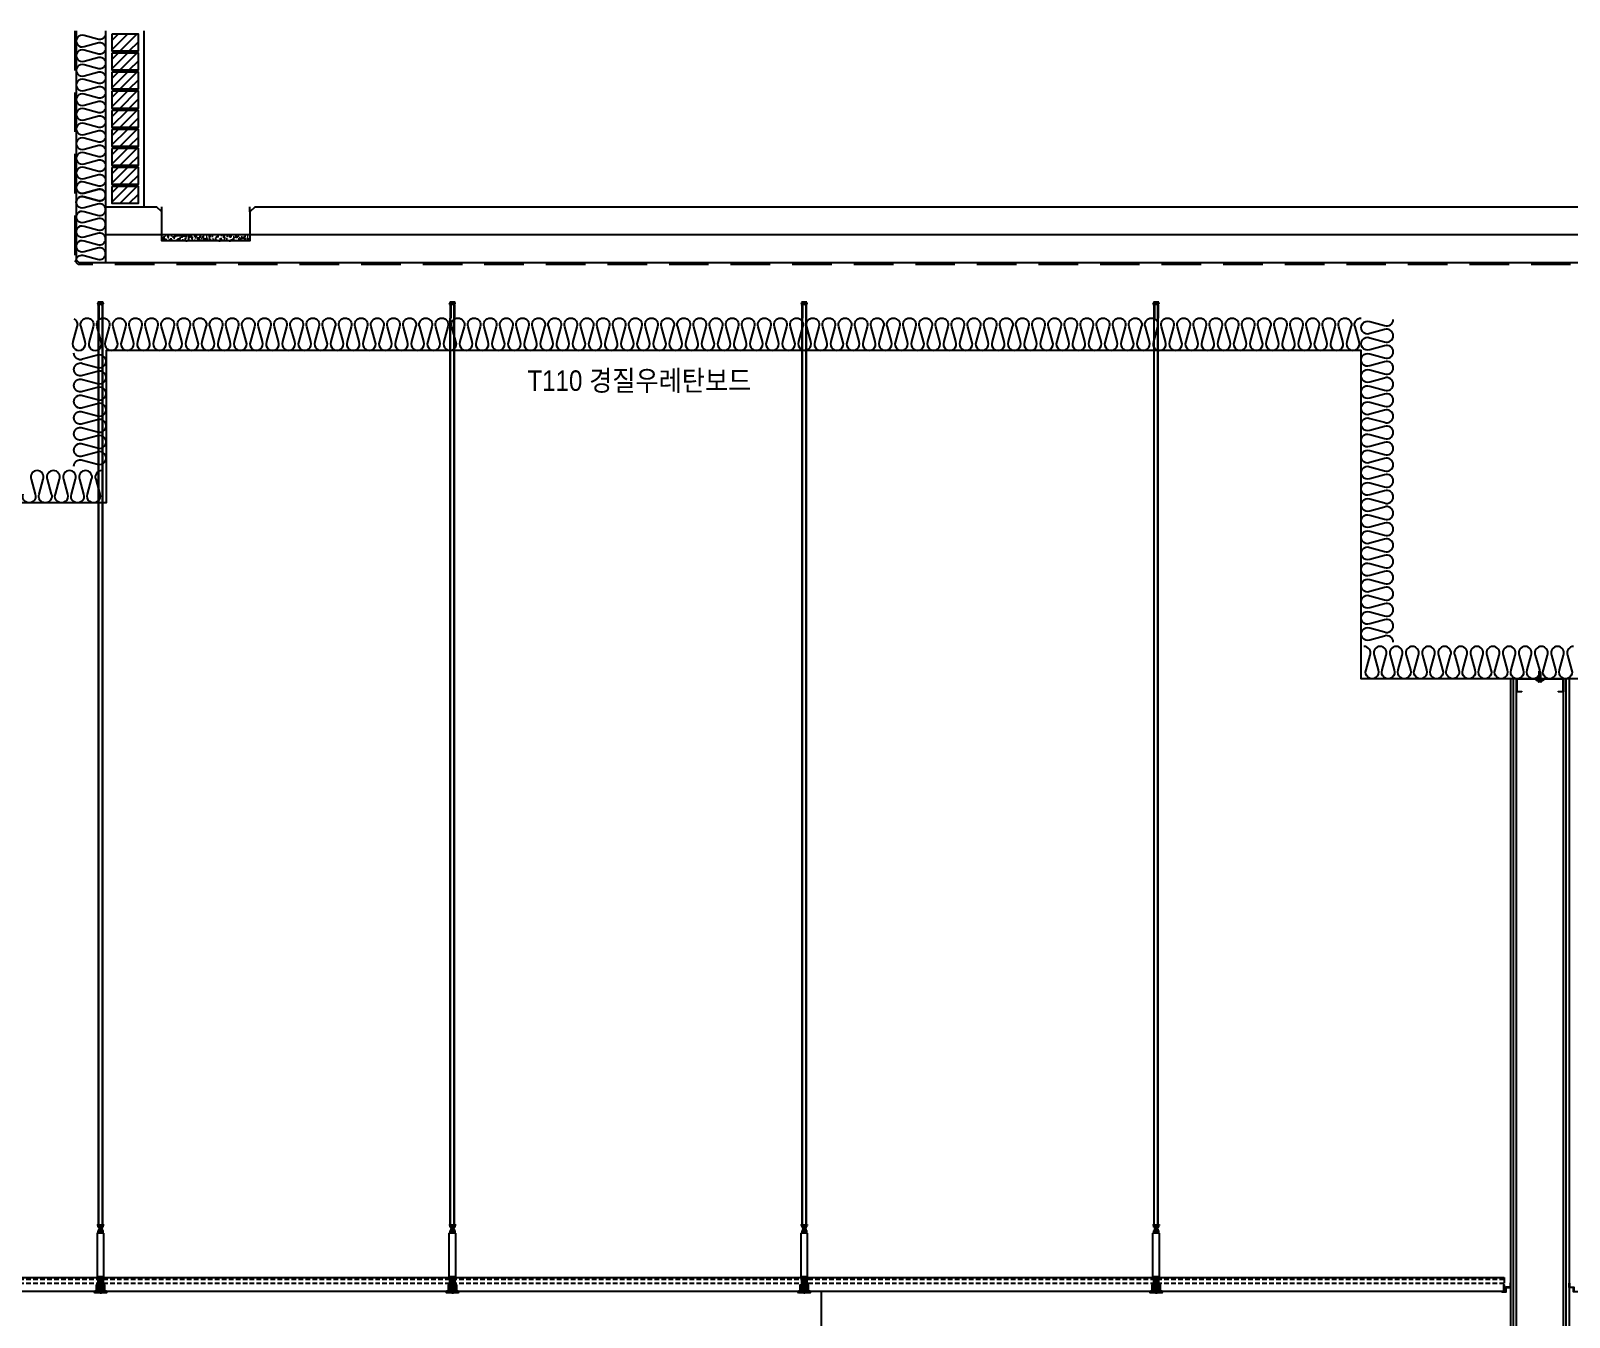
# Model space of a CAD drawing. Header units: millimetres. Extents: x 19868 to 801382, y -4805 to 85279.
# Drawn here: x 343741 to 348988, y 71291 to 75679 of the extents above; entities that cross this region are included whole.
import ezdxf
from ezdxf.enums import TextEntityAlignment as Align

# ---------------------------------------------------------------- set-up
doc = ezdxf.new("R2010")
doc.units = ezdxf.units.MM
doc.header["$LTSCALE"] = 250
for name, pattern in [('A2', [8, 2, -2, 2, -2]), ('CENTER', [50.8, 31.75, -6.35, 6.35, -6.35]), ('CENTER2', [28.575, 19.05, -3.175, 3.175, -3.175]), ('H1', [1.5, 1, -0.5]), ('HID', [2.8, 1.8, -1]), ('HIDDEN', [9.525, 6.35, -3.175])]:
    doc.linetypes.add(name, pattern=pattern)
for name, color, linetype in [('8입면선', 8, 'Continuous'), ('A-ETC-SERVER', 5, 'H1'), ('A-FIN', 6, 'Continuous'), ('A-FIN-8', 8, 'Continuous'), ('A-HAT', 252, 'Continuous'), ('A-HAT-9', 9, 'Continuous'), ('A-HAT-WIREMESH', 9, 'g_mesh'), ('A-WALL', 3, 'Continuous'), ('A-WALL-D', 7, 'Continuous'), ('A-WP', 1, 'HID'), ('C-1', 252, 'Continuous'), ('C-HANGER', 8, 'Continuous'), ('C-HANGER-C', 8, 'Continuous'), ('C-sec', 252, 'Continuous'), ('C-STL4', 252, 'Continuous'), ('C-STL6', 8, 'Continuous'), ('C-T-BAR MAIN-', 252, 'Continuous'), ('C-삼성엔지니어링_CEILING', 252, 'Continuous'), ('C-압출', 252, 'Continuous'), ('GAGAM-DT', 7, 'Continuous'), ('ISL', 251, 'Continuous'), ('MO-S', 3, 'Continuous'), ('입면', 7, 'Continuous')]:
    doc.layers.add(name, color=color, linetype=linetype)
doc.layers.add('C-중심선', color=252, linetype='CENTER2', lineweight=20)
doc.layers.add('NOPLOT', color=191, linetype='Continuous', plot=False)
doc.layers.add('NOPLOT-단열', color=225, linetype='Continuous', plot=False)
doc.styles.add('Gdim', font='')
doc.styles.get('Gdim').set_extended_font_data('Dotum')
doc.linetypes.add('g_mesh', pattern='A,10,-0.8,["X",Gdim,S=0.6,R=0,X=-0.15,Y=-0.3],-0.8', length=11.6)

# ---------------------------------------------------------------- blocks, each defined once
blk = doc.blocks.new('usgh')
at = {"layer": 'C-STL4'}
blk.add_lwpolyline([(1763311, 329517), (1763311, 329599), (1763381, 329599), (1763381, 329517)], close=True, dxfattribs=at)
at = {"layer": 'C-압출', "color": 252, "linetype": 'Continuous', "lineweight": 40, "extrusion": (0, 0, -1)}
for p, q in [((1763325, 329522), (1763320, 329517)), ((1763325, 329599), (1763322, 329596)), ((1763322, 329596), (1763325, 329592)), ((1763325, 329592), (1763322, 329588)), ((1763322, 329588), (1763325, 329584)), ((1763325, 329584), (1763322, 329580)), ((1763322, 329580), (1763325, 329576)), ((1763325, 329576), (1763322, 329572)), ((1763322, 329572), (1763325, 329568)), ((1763325, 329568), (1763322, 329565)), ((1763322, 329565), (1763325, 329561)), ((1763325, 329561), (1763322, 329557)), ((1763322, 329557), (1763325, 329553)), ((1763325, 329553), (1763322, 329549)), ((1763322, 329549), (1763325, 329545)), ((1763325, 329545), (1763322, 329541)), ((1763322, 329541), (1763325, 329538)), ((1763325, 329538), (1763322, 329534)), ((1763322, 329534), (1763325, 329530)), ((1763325, 329530), (1763322, 329526)), ((1763322, 329526), (1763325, 329522)), ((1763363, 329517), (1763368, 329522)), ((1763364, 329596), (1763368, 329599)), ((1763368, 329592), (1763364, 329596)), ((1763364, 329588), (1763368, 329592)), ((1763368, 329584), (1763364, 329588)), ((1763364, 329580), (1763368, 329584)), ((1763368, 329576), (1763364, 329580)), ((1763364, 329572), (1763368, 329576)), ((1763368, 329568), (1763364, 329572)), ((1763364, 329565), (1763368, 329568)), ((1763368, 329561), (1763364, 329565)), ((1763364, 329557), (1763368, 329561)), ((1763368, 329553), (1763364, 329557)), ((1763364, 329549), (1763368, 329553)), ((1763368, 329545), (1763364, 329549)), ((1763364, 329541), (1763368, 329545)), ((1763368, 329538), (1763364, 329541)), ((1763364, 329534), (1763368, 329538)), ((1763368, 329530), (1763364, 329534)), ((1763364, 329526), (1763368, 329530)), ((1763368, 329522), (1763364, 329526))]:
    blk.add_line(p, q, dxfattribs=at)
at = {"layer": 'C-중심선'}
blk.add_line((1763346, 329623), (1763346, 329480), dxfattribs=at)
blk = doc.blocks.new('r6okghj')
at = {"layer": 'C-삼성엔지니어링_CEILING'}
for p, q in [((1770244, 316436), (1770234, 316431)), ((1770244, 316390), (1770234, 316396)), ((1770344, 316436), (1770244, 316436)), ((1770253, 316436), (1770264, 316431)), ((1770253, 316390), (1770264, 316396)), ((1770274, 316436), (1770264, 316431)), ((1770264, 316396), (1770264, 316431)), ((1770274, 316390), (1770264, 316396)), ((1770314, 316436), (1770324, 316431)), ((1770314, 316390), (1770324, 316396)), ((1770334, 316436), (1770324, 316431)), ((1770324, 316396), (1770324, 316431)), ((1770334, 316390), (1770324, 316396)), ((1770344, 316436), (1770354, 316431)), ((1770344, 316390), (1770354, 316396))]:
    blk.add_line(p, q, dxfattribs=at)
for points in [[(1770234, 316431), (1770234, 316396)], [(1770244, 316390), (1770344, 316390)], [(1770354, 316396), (1770354, 316431)]]:
    blk.add_lwpolyline(points, dxfattribs=at)
blk = doc.blocks.new('격자틀-1')
at = {"layer": 'C-HANGER'}
for p, q in [((-16.4, 230.4), (6.3, 230.4)), ((-16.4, 230.4), (-16.4, 228.9)), ((-16.4, 228.9), (6.3, 228.9)), ((6.3, 230.4), (6.3, 228.9))]:
    blk.add_line(p, q, dxfattribs=at)
at = {"layer": 'C-HANGER-C'}
for p, q in [((-16.1, 52.1), (-16.1, 202)), ((6, 202), (-16.1, 202)), ((6, 52.1), (6, 202)), ((6, 52.1), (-16.1, 52.1))]:
    blk.add_line(p, q, dxfattribs=at)
at = {"layer": 'C-STL6', "linetype": 'CENTER2', "ltscale": 20}
blk.add_line((-5, 52.7), (-5, -5), dxfattribs=at)
at = {"layer": 'C-T-BAR MAIN-'}
blk.add_lwpolyline([(-14.3, 41.1), (-14.3, 52.1), (4.2, 52.1), (4.2, 41.1), (2.2, 41.1), (2.2, 50.1), (-12.3, 50.1), (-12.3, 41.1), (-14.3, 41.1)], dxfattribs=at)
at = {"layer": 'C-삼성엔지니어링_CEILING'}
for p, q in [((-12.4, 210.8), (-13.9, 209.9)), ((2.3, 210.8), (-12.4, 210.8)), ((-11.1, 210.8), (-9.5, 209.9)), ((-10.7, 220.3), (-2.2, 222)), ((-10.7, 220.3), (-9.9, 221.6)), ((-10.7, 218.1), (1, 220.5)), ((-10.7, 220.3), (-9.9, 219.4)), ((-10.7, 218.1), (-9.9, 219.4)), ((-10.7, 215.9), (1, 218.3)), ((-10.7, 218.1), (-9.9, 217.2)), ((-10.7, 215.9), (-9.9, 217.2)), ((-10.7, 213.7), (1, 216.1)), ((-10.7, 215.9), (-9.9, 215)), ((-10.7, 213.7), (-9.9, 215)), ((-10.7, 213.7), (-9.9, 212.8)), ((-10.4, 213.4), (-10.4, 210.8)), ((-10.3, 222), (-9.9, 221.6)), ((-9.9, 221.6), (-7.6, 222)), ((-9.9, 221.6), (-7.6, 222)), ((-9.9, 219.4), (-0.2, 221.3)), ((-9.9, 219.4), (-0.2, 221.3)), ((-9.9, 217.2), (-0.2, 219.1)), ((-9.9, 217.2), (-0.2, 219.1)), ((-9.9, 215), (-0.2, 216.9)), ((-9.9, 215), (-0.2, 216.9)), ((-9.9, 212.8), (-0.2, 214.7)), ((-9.9, 212.8), (-0.2, 214.7)), ((-8, 210.8), (-9.5, 209.9)), ((-2.1, 210.8), (-0.6, 209.9)), ((1, 210.8), (-0.6, 209.9)), ((-0.2, 221.3), (0.4, 222)), ((-0.2, 221.3), (1, 220.5)), ((-0.2, 219.1), (1, 220.5)), ((-0.2, 219.1), (1, 218.3)), ((-0.2, 216.9), (1, 218.3)), ((-0.2, 216.9), (1, 216.1)), ((-0.2, 214.7), (1, 216.1)), ((0.3, 215.3), (0.3, 210.8)), ((0.3, 215.3), (0.3, 210.8)), ((2.3, 210.8), (3.8, 209.9)), ((-14, 202), (-14, 203.8)), ((-12.4, 203.8), (-13.9, 204.7)), ((2.3, 203.8), (-12.4, 203.8)), ((-11.1, 203.8), (-9.5, 204.7)), ((-9.5, 204.7), (-9.5, 209.9)), ((-8, 203.8), (-9.5, 204.7)), ((-2.1, 203.8), (-0.6, 204.7)), ((-0.6, 204.7), (-0.6, 209.9)), ((1, 203.8), (-0.6, 204.7)), ((2.3, 203.8), (3.8, 204.7)), ((3.9, 202), (3.9, 203.8))]:
    blk.add_line(p, q, dxfattribs=at)
for points in [[(3.9, 203.8), (-14, 203.8)], [(-13.9, 209.9), (-13.9, 204.7)], [(-12.4, 203.8), (2.3, 203.8)], [(3.8, 204.7), (3.8, 209.9)]]:
    blk.add_lwpolyline(points, dxfattribs=at)
at = {"layer": 'C-압출', "linetype": 'Continuous', "lineweight": 40, "extrusion": (0, 0, -1)}
for p, q in [((-25.1, 0.3), (-25.1, 2.2)), ((-24.8, 2.5), (-12.6, 2.5)), ((-10.1, 0), (-24.8, 0)), ((-12.3, 2.8), (-12.3, 28.3)), ((-10.1, 50), (-8.3, 50)), ((-9.8, 19.7), (-9.8, 18.9)), ((-9.8, 18.9), (-9.2, 18.3)), ((-9.2, 18.3), (-9.8, 17.6)), ((-9.8, 17.6), (-9.2, 17)), ((-9.2, 17), (-9.8, 16.4)), ((-9.8, 16.4), (-9.2, 15.8)), ((-9.2, 15.8), (-9.8, 15.1)), ((-9.8, 15.1), (-9.2, 14.5)), ((-9.2, 14.5), (-9.8, 13.9)), ((-9.8, 13.9), (-9.2, 13.2)), ((-9.2, 13.2), (-9.8, 12.6)), ((-9.8, 12.6), (-9.2, 12)), ((-9.2, 12), (-9.8, 11.4)), ((-9.8, 11.4), (-9.2, 10.8)), ((-9.2, 10.8), (-9.8, 10.1)), ((-9.8, 10.1), (-9.2, 9.5)), ((-9.2, 9.5), (-9.8, 8.9)), ((-9.8, 8.9), (-9.2, 8.2)), ((-9.2, 8.2), (-9.8, 7.6)), ((-9.8, 7.6), (-9.2, 7)), ((-9.2, 7), (-9.8, 6.4)), ((-9.8, 6.4), (-9.2, 5.8)), ((-9.2, 5.8), (-9.8, 5.1)), ((-9.8, 5.1), (-9.2, 4.5)), ((-9.2, 4.5), (-9.8, 3.9)), ((-9.8, 3.9), (-9.2, 3.2)), ((-9.2, 3.2), (-9.8, 2.6)), ((-9.8, 2.6), (-9.2, 2)), ((-9.2, 2), (-9.8, 1.4)), ((-9.8, 1.4), (-9.8, 0.6)), ((-9.8, 0.6), (-9.8, 0.3)), ((-0.6, 20), (-9.5, 20)), ((-8.1, 49.7), (-8.1, 49.5)), ((-2, 49), (-2, 49.7)), ((-1.7, 50), (0.1, 50)), ((-0.9, 17.6), (-0.3, 18.3)), ((-0.3, 17), (-0.9, 17.6)), ((-0.9, 16.4), (-0.3, 17)), ((-0.3, 15.8), (-0.9, 16.4)), ((-0.9, 15.1), (-0.3, 15.8)), ((-0.3, 14.5), (-0.9, 15.1)), ((-0.9, 13.9), (-0.3, 14.5)), ((-0.3, 13.2), (-0.9, 13.9)), ((-0.9, 12.6), (-0.3, 13.2)), ((-0.3, 12), (-0.9, 12.6)), ((-0.9, 11.4), (-0.3, 12)), ((-0.3, 10.8), (-0.9, 11.4)), ((-0.9, 10.1), (-0.3, 10.8)), ((-0.3, 9.5), (-0.9, 10.1)), ((-0.9, 8.9), (-0.3, 9.5)), ((-0.3, 8.2), (-0.9, 8.9)), ((-0.9, 7.6), (-0.3, 8.2)), ((-0.3, 7), (-0.9, 7.6)), ((-0.9, 6.4), (-0.3, 7)), ((-0.3, 5.8), (-0.9, 6.4)), ((-0.9, 5.1), (-0.3, 5.8)), ((-0.3, 4.5), (-0.9, 5.1)), ((-0.9, 3.9), (-0.3, 4.5)), ((-0.3, 3.2), (-0.9, 3.9)), ((-0.9, 2.6), (-0.3, 3.2)), ((-0.3, 2), (-0.9, 2.6)), ((-0.9, 1.4), (-0.3, 2)), ((-0.3, 0.8), (-0.9, 1.4)), ((-0.3, 18.3), (-0.3, 19.7)), ((-0.3, 0.3), (-0.3, 0.8)), ((14.7, 0), (0, 0)), ((2.2, 28.3), (2.2, 2.8)), ((2.5, 2.5), (14.7, 2.5)), ((14.9, 2.2), (14.9, 0.3))]:
    blk.add_line(p, q, dxfattribs=at)
at = {"layer": 'C-압출', "linetype": 'Continuous', "lineweight": 40}
for p, q in [((-12.3, 28.3), (-12.3, 49.7)), ((-12, 50), (-8.3, 50)), ((-9.3, 31.3), (-9.3, 44.7)), ((-9, 45), (-8.3, 45)), ((-9, 31), (-1.1, 31)), ((-8.1, 49.7), (-8.1, 45.3)), ((-2, 49.7), (-2, 45.3)), ((-1.7, 50), (1.9, 50)), ((-1.7, 45), (-1.1, 45)), ((-0.8, 31.3), (-0.8, 44.7)), ((2.2, 28.3), (2.2, 49.7))]:
    blk.add_line(p, q, dxfattribs=at)
at = {"layer": 'C-압출', "linetype": 'Continuous', "lineweight": 40, "extrusion": (0, 0, -1)}
for centre, start, end in [((24.8, 0.3), 270, 0), ((12.6, 2.8), 180, 270), ((10.1, 0.3), 180, 270), ((9.5, 19.7), 0, 90), ((8.3, 49.7), 90, 180), ((1.7, 49.7), 0, 90), ((0.6, 19.7), 90, 180), ((0, 0.3), 270, 0), ((-2.5, 2.8), 270, 0), ((-14.7, 2.2), 90, 180), ((-14.7, 0.3), 180, 270)]:
    blk.add_arc(centre, 0.3, start, end, dxfattribs=at)
at = {"layer": 'C-압출', "linetype": 'Continuous', "lineweight": 40}
for centre, start, end in [((-12, 49.7), 90, 180), ((-9, 44.7), 90, 180), ((-9, 31.3), 180, 270), ((-8.3, 49.7), 0, 90), ((-8.3, 45.3), 270, 0), ((-1.7, 45.3), 180, 270), ((-1.1, 44.7), 0, 90), ((-1.1, 31.3), 270, 0), ((1.9, 49.7), 0, 90)]:
    blk.add_arc(centre, 0.3, start, end, dxfattribs=at)
at = {"layer": 'C-압출'}
blk.add_arc((-1.7, 49.7), 0.3, 90, 180, dxfattribs=at)
at = {"layer": 'C-중심선', "linetype": 'CENTER', "lineweight": 5}
blk.add_line((-14.5, 25.5), (4.4, 25.5), dxfattribs=at)
at = {"layer": 'C-HANGER-C'}
for name, p, xscale, yscale, zscale in [('r6okghj', (-263370.1, -46847), 0.1487691112046762, 0.1487691112046762, 0.1487691112046762), ('usgh', (-176673.6, -32977.4), 0.1001893939418906, 0.1001893939418906, 0.1001893939418906)]:
    blk.add_blockref(name, p, dxfattribs=dict(at, xscale=xscale, yscale=yscale, zscale=zscale))
blk = doc.blocks.new('A$C8f9dbc63')
at = {"layer": 'A-ETC-SERVER', "color": 8, "linetype": 'HID', "ltscale": 0.5}
blk.add_line((11398.5, 2650), (11398.5, 4200), dxfattribs=at)
blk = doc.blocks.new('A$C17189e19')
at = {"layer": 'A-HAT-9'}
h = blk.add_hatch(dxfattribs=at)
h.set_pattern_fill('AR-SAND', color=256, scale=0.3)
h.set_pattern_definition([(37.5, (-113396.389, 321843.363), (-0.4800094, 14.6823971), [0, -11.5824, 0, -12.954, 0, -12.3825]), (7.5, (-113396.389, 321843.363), (13.4856985, 21.504753), [0, -6.2484, 0, -10.4394, 0, -4.0005]), (327.5, (-113405.761, 321843.363), (23.7297711, 0.04311554), [0, -3.81, 0, -13.716, 0, -17.907]), (317.5, (-113405.761, 321843.363), (22.9066936, 6.6878797), [0, -1.905, 0, -8.9916, 0, -10.287])])
h.paths.add_polyline_path([(0, -96), (300, -96), (300, -116), (0, -116)])
at = {"layer": 'A-FIN'}
for points in [[(-18, 0), (0, -18), (0, -116), (300, -116), (300, -18), (318, 0)], [(0, -96), (300, -96)]]:
    blk.add_lwpolyline(points, dxfattribs=at)
at = {"layer": 'NOPLOT'}
for p, q in [((0, -18), (0, 0)), ((300, -18), (300, 0))]:
    blk.add_line(p, q, dxfattribs=at)
blk = doc.blocks.new('*U115')
at = {"layer": '8입면선', "color": 8}
for p, q in [((3316397.6, 472011.4), (3316397.6, 478301.4)), ((3316577.6, 472011.4), (3316577.6, 478301.4))]:
    blk.add_line(p, q, dxfattribs=at)
at = {"layer": 'A-WALL-D'}
for p, q in [((3316387.6, 478301.4), (3316387.6, 472011.4)), ((3316407.6, 478301.4), (3316387.6, 478301.4)), ((3316407.6, 472021.4), (3316407.6, 478301.4)), ((3316567.6, 472021.4), (3316567.6, 478301.4)), ((3316587.6, 478301.4), (3316567.6, 478301.4)), ((3316587.6, 478301.4), (3316587.6, 472011.4))]:
    blk.add_line(p, q, dxfattribs=at)
at = {"layer": 'GAGAM-DT', "color": 8}
for p, q in [((3316485.3, 478295.6), (3316485.3, 478327)), ((3316490.3, 478321.5), (3316485.3, 478327)), ((3316490.3, 478295.6), (3316490.3, 478321.5)), ((3316492.7, 478295.6), (3316482.8, 478295.6)), ((3316482.8, 478295.6), (3316482.8, 478292.1)), ((3316491.2, 478290.6), (3316484.3, 478290.6)), ((3316485.3, 478295.6), (3316485.3, 478290.6)), ((3316490.3, 478295.6), (3316490.3, 478290.6)), ((3316492.7, 478295.6), (3316492.7, 478292.1))]:
    blk.add_line(p, q, dxfattribs=at)
for centre, start, end in [((3316484.3, 478292.1), 180, 270), ((3316491.2, 478292.1), 270, 0)]:
    blk.add_arc(centre, 1.51, start, end, dxfattribs=at)
at = {"layer": '입면', "color": 6}
for p, q in [((3316407.6, 478256.4), (3316407.6, 478301.4)), ((3316407.6, 478301.4), (3316472.9, 478301.4)), ((3316472.4, 478300.2), (3316408.8, 478300.2)), ((3316408.8, 478300.2), (3316408.8, 478257.6)), ((3316477.4, 478294.4), (3316472.4, 478300.2)), ((3316472.9, 478301.4), (3316477.9, 478295.6)), ((3316497.8, 478294.4), (3316477.4, 478294.4)), ((3316477.9, 478295.6), (3316497.3, 478295.6)), ((3316497.3, 478295.6), (3316502.3, 478301.4)), ((3316502.8, 478300.2), (3316497.8, 478294.4)), ((3316502.3, 478301.4), (3316567.6, 478301.4)), ((3316566.4, 478300.2), (3316502.8, 478300.2)), ((3316566.4, 478257.6), (3316566.4, 478300.2)), ((3316567.6, 478301.4), (3316567.6, 478256.4)), ((3316425.4, 478256.4), (3316407.6, 478256.4)), ((3316408.8, 478257.6), (3316425.4, 478257.6)), ((3316425.4, 478257.6), (3316425.4, 478256.4)), ((3316549.8, 478256.4), (3316549.8, 478257.6)), ((3316549.8, 478257.6), (3316566.4, 478257.6)), ((3316567.6, 478256.4), (3316549.8, 478256.4))]:
    blk.add_line(p, q, dxfattribs=at)

msp = doc.modelspace()

# ---------------------------------------------------------------- hatches: boundary and pattern name
at = {"layer": 'A-HAT', "lineweight": -3}
h = msp.add_hatch(dxfattribs=at)
h.set_pattern_fill('ANSI31', color=256, scale=7, style=0)
h.set_pattern_definition([(45, (260932.236, 77989.054), (-15.715448, 15.715448), [])])
h.paths.add_polyline_path([(344108.2, 75667.4), (344018.2, 75667.4), (344018.2, 75610.4), (344108.2, 75610.4)])
h = msp.add_hatch(dxfattribs=at)
h.set_pattern_fill('ANSI31', color=256, scale=7, style=0)
h.set_pattern_definition([(45, (260932.236, 77924.054), (-15.715448, 15.715448), [])])
h.paths.add_polyline_path([(344108.2, 75602.4), (344018.2, 75602.4), (344018.2, 75545.4), (344108.2, 75545.4)])
h = msp.add_hatch(dxfattribs=at)
h.set_pattern_fill('ANSI31', color=256, scale=7, style=0)
h.set_pattern_definition([(45, (260932.236, 77859.054), (-15.715448, 15.715448), [])])
h.paths.add_polyline_path([(344108.2, 75537.4), (344018.2, 75537.4), (344018.2, 75480.4), (344108.2, 75480.4)])
h = msp.add_hatch(dxfattribs=at)
h.set_pattern_fill('ANSI31', color=256, scale=7, style=0)
h.set_pattern_definition([(45, (260932.236, 77794.054), (-15.715448, 15.715448), [])])
h.paths.add_polyline_path([(344108.2, 75472.4), (344018.2, 75472.4), (344018.2, 75415.4), (344108.2, 75415.4)])
h = msp.add_hatch(dxfattribs=at)
h.set_pattern_fill('ANSI31', color=256, scale=7, style=0)
h.set_pattern_definition([(45, (260932.236, 77729.054), (-15.715448, 15.715448), [])])
h.paths.add_polyline_path([(344108.2, 75407.4), (344018.2, 75407.4), (344018.2, 75350.4), (344108.2, 75350.4)])
h = msp.add_hatch(dxfattribs=at)
h.set_pattern_fill('ANSI31', color=256, scale=7, style=0)
h.set_pattern_definition([(45, (260932.236, 77664.054), (-15.715448, 15.715448), [])])
h.paths.add_polyline_path([(344108.2, 75342.4), (344018.2, 75342.4), (344018.2, 75285.4), (344108.2, 75285.4)])
h = msp.add_hatch(dxfattribs=at)
h.set_pattern_fill('ANSI31', color=256, scale=7, style=0)
h.set_pattern_definition([(45, (260932.236, 77599.054), (-15.715448, 15.715448), [])])
h.paths.add_polyline_path([(344108.2, 75277.4), (344018.2, 75277.4), (344018.2, 75220.4), (344108.2, 75220.4)])
h = msp.add_hatch(dxfattribs=at)
h.set_pattern_fill('ANSI31', color=256, scale=7, style=0)
h.set_pattern_definition([(45, (260932.236, 77534.054), (-15.715448, 15.715448), [])])
h.paths.add_polyline_path([(344108.2, 75212.4), (344018.2, 75212.4), (344018.2, 75155.4), (344108.2, 75155.4)])
h = msp.add_hatch(dxfattribs=at)
h.set_pattern_fill('ANSI31', color=256, scale=7, style=0)
h.set_pattern_definition([(45, (260932.236, 77469.054), (-15.715448, 15.715448), [])])
h.paths.add_polyline_path([(344108.2, 75147.4), (344018.2, 75147.4), (344018.2, 75090.4), (344108.2, 75090.4)])

# ---------------------------------------------------------------- linework, layer by layer
at = {"layer": 'A-FIN'}
for p, q in [((344128.2, 75078.9), (344128.2, 75678.9)), ((343996.2, 75078.9), (344170.2, 75078.9)), ((344506.2, 75078.9), (369070.2, 75078.9))]:
    msp.add_line(p, q, dxfattribs=at)
at = {"layer": 'A-FIN-8'}
for p, q in [((343896.2, 75678.9), (343896.2, 74897.1)), ((343906.4, 74886.9), (343896.2, 74897.1)), ((369570, 74886.9), (343906.4, 74886.9))]:
    msp.add_line(p, q, dxfattribs=at)
at = {"layer": 'A-HAT-WIREMESH', "ltscale": 0.6}
msp.add_line((369580.2, 74982.9), (343996.2, 74982.9), dxfattribs=at)
at = {"layer": 'A-WALL'}
for points in [[(344018.2, 75667.4), (344018.2, 75610.4), (344108.2, 75610.4), (344108.2, 75667.4)], [(344018.2, 75602.4), (344018.2, 75545.4), (344108.2, 75545.4), (344108.2, 75602.4)], [(344018.2, 75537.4), (344018.2, 75480.4), (344108.2, 75480.4), (344108.2, 75537.4)], [(344018.2, 75472.4), (344018.2, 75415.4), (344108.2, 75415.4), (344108.2, 75472.4)], [(344018.2, 75407.4), (344018.2, 75350.4), (344108.2, 75350.4), (344108.2, 75407.4)], [(344018.2, 75342.4), (344018.2, 75285.4), (344108.2, 75285.4), (344108.2, 75342.4)], [(344018.2, 75277.4), (344018.2, 75220.4), (344108.2, 75220.4), (344108.2, 75277.4)], [(344018.2, 75212.4), (344018.2, 75155.4), (344108.2, 75155.4), (344108.2, 75212.4)], [(344018.2, 75147.4), (344018.2, 75090.4), (344108.2, 75090.4), (344108.2, 75147.4)]]:
    msp.add_lwpolyline(points, close=True, dxfattribs=at)
at = {"layer": 'A-WP', "ltscale": 0.3}
for p, q in [((343891.2, 75678.9), (343891.2, 74894.1)), ((343903.4, 74881.9), (343891.2, 74894.1)), ((369573.1, 74881.9), (343903.4, 74881.9))]:
    msp.add_line(p, q, dxfattribs=at)
at = {"layer": 'C-1', "linetype": 'A2'}
for p, q in [((343970.7, 74746.1), (343969.6, 74748.9)), ((343975.8, 74751.2), (343970.1, 74750)), ((343974.5, 74741.7), (343970.2, 74751.5)), ((343970.7, 74746.1), (343971.6, 74746.4)), ((343971.4, 74744.4), (343972.2, 74744.7)), ((343972.4, 74741.7), (343971.4, 74744.4)), ((343972.2, 74744.7), (343971.6, 74746.4)), ((343986.9, 74753.8), (343971.7, 74753.8)), ((343972.4, 74698.9), (343972.4, 74741.7)), ((343974.5, 74698.9), (343974.5, 74741.7)), ((343979.3, 74742.5), (343976.7, 74750.7)), ((343979.3, 74742.5), (343981.9, 74750.7)), ((343988.5, 74750), (343982.9, 74751.2)), ((343984.2, 74741.7), (343988.4, 74751.5)), ((343984.2, 74741.7), (343984.2, 74698.9)), ((343986.2, 74741.7), (343987.3, 74744.4)), ((343986.2, 74741.7), (343986.2, 74698.9)), ((343986.4, 74744.7), (343987, 74746.4)), ((343987.3, 74744.4), (343986.4, 74744.7)), ((343987.9, 74746.1), (343987, 74746.4)), ((343987.9, 74746.1), (343989, 74748.9)), ((345170.7, 74746.1), (345169.6, 74748.9)), ((345175.8, 74751.2), (345170.1, 74750)), ((345174.5, 74741.7), (345170.2, 74751.5)), ((345170.7, 74746.1), (345171.6, 74746.4)), ((345171.4, 74744.4), (345172.2, 74744.7)), ((345172.4, 74741.7), (345171.4, 74744.4)), ((345172.2, 74744.7), (345171.6, 74746.4)), ((345186.9, 74753.8), (345171.7, 74753.8)), ((345172.4, 74698.9), (345172.4, 74741.7)), ((345174.5, 74698.9), (345174.5, 74741.7)), ((345179.3, 74742.5), (345176.7, 74750.7)), ((345179.3, 74742.5), (345181.9, 74750.7)), ((345188.5, 74750), (345182.9, 74751.2)), ((345184.2, 74741.7), (345188.4, 74751.5)), ((345184.2, 74741.7), (345184.2, 74698.9)), ((345186.2, 74741.7), (345187.3, 74744.4)), ((345186.2, 74741.7), (345186.2, 74698.9)), ((345186.4, 74744.7), (345187, 74746.4)), ((345187.3, 74744.4), (345186.4, 74744.7)), ((345187.9, 74746.1), (345187, 74746.4)), ((345187.9, 74746.1), (345189, 74748.9)), ((346370.7, 74746.1), (346369.6, 74748.9)), ((346375.8, 74751.2), (346370.1, 74750)), ((346374.5, 74741.7), (346370.2, 74751.5)), ((346370.7, 74746.1), (346371.6, 74746.4)), ((346371.4, 74744.4), (346372.2, 74744.7)), ((346372.4, 74741.7), (346371.4, 74744.4)), ((346372.2, 74744.7), (346371.6, 74746.4)), ((346386.9, 74753.8), (346371.7, 74753.8)), ((346372.4, 74698.9), (346372.4, 74741.7)), ((346374.5, 74698.9), (346374.5, 74741.7)), ((346379.3, 74742.5), (346376.7, 74750.7)), ((346379.3, 74742.5), (346381.9, 74750.7)), ((346388.5, 74750), (346382.9, 74751.2)), ((346384.2, 74741.7), (346388.4, 74751.5)), ((346384.2, 74741.7), (346384.2, 74698.9)), ((346386.2, 74741.7), (346387.3, 74744.4)), ((346386.2, 74741.7), (346386.2, 74698.9)), ((346386.4, 74744.7), (346387, 74746.4)), ((346387.3, 74744.4), (346386.4, 74744.7)), ((346387.9, 74746.1), (346387, 74746.4)), ((346387.9, 74746.1), (346389, 74748.9)), ((347570.7, 74746.1), (347569.6, 74748.9)), ((347575.8, 74751.2), (347570.1, 74750)), ((347574.5, 74741.7), (347570.2, 74751.5)), ((347570.7, 74746.1), (347571.6, 74746.4)), ((347571.4, 74744.4), (347572.2, 74744.7)), ((347572.4, 74741.7), (347571.4, 74744.4)), ((347572.2, 74744.7), (347571.6, 74746.4)), ((347586.9, 74753.8), (347571.7, 74753.8)), ((347572.4, 74698.9), (347572.4, 74741.7)), ((347574.5, 74698.9), (347574.5, 74741.7)), ((347579.3, 74742.5), (347576.7, 74750.7)), ((347579.3, 74742.5), (347581.9, 74750.7)), ((347588.5, 74750), (347582.9, 74751.2)), ((347584.2, 74741.7), (347588.4, 74751.5)), ((347584.2, 74741.7), (347584.2, 74698.9)), ((347586.2, 74741.7), (347587.3, 74744.4)), ((347586.2, 74741.7), (347586.2, 74698.9)), ((347586.4, 74744.7), (347587, 74746.4)), ((347587.3, 74744.4), (347586.4, 74744.7)), ((347587.9, 74746.1), (347587, 74746.4)), ((347587.9, 74746.1), (347589, 74748.9))]:
    msp.add_line(p, q, dxfattribs=at)
for centre, radius, start, end in [((343970.3, 74749.2), 0.808, 102.5288, 201.8014), ((343971.7, 74752.2), 1.62, 90, 203.4287), ((343975.9, 74750.4), 0.808, 17.6501, 102.5288), ((343982.7, 74750.4), 0.808, 77.4712, 162.3499), ((343986.9, 74752.2), 1.62, 336.5713, 90), ((343988.3, 74749.2), 0.808, 338.1986, 77.4712), ((345170.3, 74749.2), 0.808, 102.5288, 201.8014), ((345171.7, 74752.2), 1.62, 90, 203.4287), ((345175.9, 74750.4), 0.808, 17.6501, 102.5288), ((345182.7, 74750.4), 0.808, 77.4712, 162.3499), ((345186.9, 74752.2), 1.62, 336.5713, 90), ((345188.3, 74749.2), 0.808, 338.1986, 77.4712), ((346370.3, 74749.2), 0.808, 102.5288, 201.8014), ((346371.7, 74752.2), 1.62, 90, 203.4287), ((346375.9, 74750.4), 0.808, 17.6501, 102.5288), ((346382.7, 74750.4), 0.808, 77.4712, 162.3499), ((346386.9, 74752.2), 1.62, 336.5713, 90), ((346388.3, 74749.2), 0.808, 338.1986, 77.4712), ((347570.3, 74749.2), 0.808, 102.5288, 201.8014), ((347571.7, 74752.2), 1.62, 90, 203.4287), ((347575.9, 74750.4), 0.808, 17.6501, 102.5288), ((347582.7, 74750.4), 0.808, 77.4712, 162.3499), ((347586.9, 74752.2), 1.62, 336.5713, 90), ((347588.3, 74749.2), 0.808, 338.1986, 77.4712)]:
    msp.add_arc(centre, radius, start, end, dxfattribs=at)
at = {"layer": 'C-HANGER'}
for p, q in [((343972.1, 71606.9), (343972.1, 74698.9)), ((343973, 71606.9), (343973, 74698.9)), ((343985.6, 71606.9), (343985.6, 74698.9)), ((343986.5, 71606.9), (343986.5, 74698.9)), ((345172.1, 71606.9), (345172.1, 74698.9)), ((345173, 71606.9), (345173, 74698.9)), ((345185.6, 71606.9), (345185.6, 74698.9)), ((345186.5, 71606.9), (345186.5, 74698.9)), ((346372.1, 71606.9), (346372.1, 74698.9)), ((346373, 71606.9), (346373, 74698.9)), ((346385.6, 71606.9), (346385.6, 74698.9)), ((346386.5, 71606.9), (346386.5, 74698.9)), ((347572.1, 71606.9), (347572.1, 74698.9)), ((347573, 71606.9), (347573, 74698.9)), ((347585.6, 71606.9), (347585.6, 74698.9)), ((347586.5, 71606.9), (347586.5, 74698.9))]:
    msp.add_line(p, q, dxfattribs=at)
at = {"layer": 'C-sec'}
for points in [[(342793.3, 71379.7), (343965.4, 71379.7, 0.361786), (343965.6, 71380), (343965.6, 71401.7), (343966.3, 71401.7), (343966.3, 71379.2, -0.414214), (343966, 71378.9), (342792.6, 71378.9, -0.414214), (342792.3, 71379.2), (342792.3, 71401.7), (342793, 71401.7), (342793, 71380, 0.414214), (342793.3, 71379.7)], [(343993.3, 71379.7), (345165.4, 71379.7, 0.361786), (345165.6, 71380), (345165.6, 71401.7), (345166.3, 71401.7), (345166.3, 71379.2, -0.414214), (345166, 71378.9), (343992.6, 71378.9, -0.414214), (343992.3, 71379.2), (343992.3, 71401.7), (343993, 71401.7), (343993, 71380, 0.414214), (343993.3, 71379.7)], [(345193.3, 71379.7), (346365.4, 71379.7, 0.361786), (346365.6, 71380), (346365.6, 71401.7), (346366.3, 71401.7), (346366.3, 71379.2, -0.414214), (346366, 71378.9), (345192.6, 71378.9, -0.414214), (345192.3, 71379.2), (345192.3, 71401.7), (345193, 71401.7), (345193, 71380, 0.414214), (345193.3, 71379.7)], [(346393.3, 71379.7), (347565.4, 71379.7, 0.361786), (347565.6, 71380), (347565.6, 71401.7), (347566.3, 71401.7), (347566.3, 71379.2, -0.414214), (347566, 71378.9), (346392.6, 71378.9, -0.414214), (346392.3, 71379.2), (346392.3, 71401.7), (346393, 71401.7), (346393, 71380, 0.414214), (346393.3, 71379.7)], [(347593.3, 71379.7), (348765.4, 71379.7, 0.361786), (348765.6, 71380), (348765.6, 71401.7), (348766.3, 71401.7), (348766.3, 71379.2, -0.414214), (348766, 71378.9), (347592.6, 71378.9, -0.414214), (347592.3, 71379.2), (347592.3, 71401.7), (347593, 71401.7), (347593, 71380, 0.414214), (347593.3, 71379.7)]]:
    msp.add_lwpolyline(points, format="xyb", dxfattribs=at)
at = {"layer": 'C-STL6'}
for p, q in [((333510.2, 71426.4), (348766.3, 71426.4)), ((348766.3, 71426.4), (348766.3, 71407.5))]:
    msp.add_line(p, q, dxfattribs=at)
at = {"layer": 'C-STL6', "linetype": 'HIDDEN', "ltscale": 0.01}
for p, q in [((333510.2, 71421.5), (348766.3, 71421.5)), ((333510.2, 71407.5), (348766.3, 71407.5))]:
    msp.add_line(p, q, dxfattribs=at)
at = {"layer": 'ISL'}
msp.add_line((343996.2, 75678.9), (343996.2, 74886.9), dxfattribs=at)
for points in [[(343996.2, 75668.9, -0.524856), (343969.1, 75650.2), (343923.3, 75662.6, 1.449198), (343923.3, 75625.2), (343969.1, 75637.6, -0.524856), (343996.2, 75618.9, -0.524856), (343969.1, 75600.2), (343923.3, 75612.6, 1.449198), (343923.3, 75575.2), (343969.1, 75587.6, -0.524856), (343996.2, 75568.9, -0.524856), (343969.1, 75550.2), (343923.3, 75562.6, 1.449198), (343923.3, 75525.2), (343969.1, 75537.6, -0.524856), (343996.2, 75518.9, -0.524856), (343969.1, 75500.2), (343923.3, 75512.6, 1.449198), (343923.3, 75475.2), (343969.1, 75487.6, -0.524856), (343996.2, 75468.9, -0.524856), (343969.1, 75450.2), (343923.3, 75462.6, 1.449198), (343923.3, 75425.2), (343969.1, 75437.6, -0.524856), (343996.2, 75418.9, -0.524856), (343969.1, 75400.2), (343923.3, 75412.6, 1.449198), (343923.3, 75375.2), (343969.1, 75387.6, -0.524856), (343996.2, 75368.9, -0.524856), (343969.1, 75350.2), (343923.3, 75362.6, 1.449198), (343923.3, 75325.2), (343969.1, 75337.6, -0.524856), (343996.2, 75318.9, -0.524856), (343969.1, 75300.2), (343923.3, 75312.6, 1.449198), (343923.3, 75275.2), (343969.1, 75287.6, -0.524856), (343996.2, 75268.9, -0.524856), (343969.1, 75250.2), (343923.3, 75262.6, 1.449198), (343923.3, 75225.2), (343969.1, 75237.6, -0.524856), (343996.2, 75218.9, -0.524856), (343969.1, 75200.2), (343923.3, 75212.6, 1.449198), (343923.3, 75175.2), (343969.1, 75187.6, -0.524856), (343996.2, 75168.9, -0.524856), (343969.1, 75150.2), (343923.3, 75162.6, 1.449198), (343923.3, 75125.2), (343969.1, 75137.6, -0.524856), (343996.2, 75118.9, -0.524856), (343969.1, 75100.2), (343923.3, 75112.6, 0.525094), (343896.2, 75093.9, 0.525094)], [(343896.4, 74896.9, -0.478007), (343923.3, 74912.6), (343969.1, 74900.2, 0.524856), (343996.2, 74918.9, 0.524856), (343969.1, 74937.6), (343923.3, 74925.2, -1.449198), (343923.3, 74962.6), (343969.1, 74950.2, 0.524856), (343996.2, 74968.9, 0.524856), (343969.1, 74987.6), (343923.3, 74975.2, -1.449198), (343923.3, 75012.6), (343969.1, 75000.2, 0.524856), (343996.2, 75018.9, 0.524856), (343969.1, 75037.6), (343923.3, 75025.2, -1.449198), (343923.3, 75062.6), (343969.1, 75050.2, 0.524856), (343996.2, 75068.9, 0.524856), (343969.1, 75087.6), (343923.3, 75075.2, -1.449198), (343923.3, 75112.6), (343969.1, 75100.2, 0.524856), (343996.2, 75118.9, 0.524856), (343969.1, 75137.6), (343923.3, 75125.2, -0.525094), (343896.2, 75143.9)], [(343888.2, 74696.5, -0.382544), (343898.8, 74669.1), (343885.1, 74618.7, 1.449198), (343926.3, 74618.7), (343912.6, 74669.1, -0.524856), (343933.2, 74698.9, -0.524856), (343953.8, 74669.1), (343940.1, 74618.7, 1.449198), (343981.3, 74618.7), (343967.6, 74669.1, -0.524856), (343988.2, 74698.9, -0.524856), (344008.8, 74669.1), (343995.1, 74618.7, 1.449198), (344036.3, 74618.7), (344022.6, 74669.1, -0.524856), (344043.2, 74698.9, -0.524856), (344063.8, 74669.1), (344050.1, 74618.7, 1.449198), (344091.3, 74618.7), (344077.6, 74669.1, -0.524856), (344098.2, 74698.9, -0.524856), (344118.8, 74669.1), (344105.1, 74618.7, 1.449198), (344146.3, 74618.7), (344132.6, 74669.1, -0.524856), (344153.2, 74698.9, -0.524856), (344173.8, 74669.1), (344160.1, 74618.7, 1.449198), (344201.3, 74618.7), (344187.6, 74669.1, -0.524856), (344208.2, 74698.9, -0.524856), (344228.8, 74669.1), (344215.1, 74618.7, 1.449198), (344256.3, 74618.7), (344242.6, 74669.1, -0.524856), (344263.2, 74698.9, -0.524856), (344283.8, 74669.1), (344270.1, 74618.7, 1.449198), (344311.3, 74618.7), (344297.6, 74669.1, -0.524856), (344318.2, 74698.9, -0.524856), (344338.8, 74669.1), (344325.1, 74618.7, 1.449198), (344366.3, 74618.7), (344352.6, 74669.1, -0.524856), (344373.2, 74698.9, -0.524856), (344393.8, 74669.1), (344380.1, 74618.7, 1.449198), (344421.3, 74618.7), (344407.6, 74669.1, -0.524856), (344428.2, 74698.9, -0.524856), (344448.8, 74669.1), (344435.1, 74618.7, 1.449198), (344476.3, 74618.7), (344462.6, 74669.1, -0.524856), (344483.2, 74698.9, -0.524856), (344503.8, 74669.1), (344490.1, 74618.7, 1.449198), (344531.3, 74618.7), (344517.6, 74669.1, -0.524856), (344538.2, 74698.9, -0.524856), (344558.8, 74669.1), (344545.1, 74618.7, 1.449198), (344586.3, 74618.7), (344572.6, 74669.1, -0.524856), (344593.2, 74698.9, -0.524856), (344613.8, 74669.1), (344600.1, 74618.7, 1.449198), (344641.3, 74618.7), (344627.6, 74669.1, -0.524856), (344648.2, 74698.9, -0.524856), (344668.8, 74669.1), (344655.1, 74618.7, 1.449198), (344696.3, 74618.7), (344682.6, 74669.1, -0.524856), (344703.2, 74698.9, -0.524856), (344723.8, 74669.1), (344710.1, 74618.7, 1.449198), (344751.3, 74618.7), (344737.6, 74669.1, -0.524856), (344758.2, 74698.9, -0.524856), (344778.8, 74669.1), (344765.1, 74618.7, 1.449198), (344806.3, 74618.7), (344792.6, 74669.1, -0.524856), (344813.2, 74698.9, -0.524856), (344833.8, 74669.1), (344820.1, 74618.7, 1.449198), (344861.3, 74618.7), (344847.6, 74669.1, -0.524856), (344868.2, 74698.9, -0.524856), (344888.8, 74669.1), (344875.1, 74618.7, 1.449198), (344916.3, 74618.7), (344902.6, 74669.1, -0.524856), (344923.2, 74698.9, -0.524856), (344943.8, 74669.1), (344930.1, 74618.7, 1.449198), (344971.3, 74618.7), (344957.6, 74669.1, -0.524856), (344978.2, 74698.9, -0.524856), (344998.8, 74669.1), (344985.1, 74618.7, 1.449198), (345026.3, 74618.7), (345012.6, 74669.1, -0.524856), (345033.2, 74698.9, -0.524856), (345053.8, 74669.1), (345040.1, 74618.7, 1.449198), (345081.3, 74618.7), (345067.6, 74669.1, -0.524856), (345088.2, 74698.9, -0.524856), (345108.8, 74669.1), (345095.1, 74618.7, 1.449198), (345136.3, 74618.7), (345122.6, 74669.1, -0.524856), (345143.2, 74698.9, -0.524856), (345163.8, 74669.1), (345150.1, 74618.7, 1.449198), (345191.3, 74618.7), (345177.6, 74669.1, -0.524856), (345198.2, 74698.9, -0.524856), (345218.8, 74669.1), (345205.1, 74618.7, 1.449198), (345246.3, 74618.7), (345232.6, 74669.1, -0.524856), (345253.2, 74698.9, -0.524856), (345273.8, 74669.1), (345260.1, 74618.7, 1.449198), (345301.3, 74618.7), (345287.6, 74669.1, -0.524856), (345308.2, 74698.9, -0.524856), (345328.8, 74669.1), (345315.1, 74618.7, 1.449198), (345356.3, 74618.7), (345342.6, 74669.1, -0.524856), (345363.2, 74698.9, -0.524856), (345383.8, 74669.1), (345370.1, 74618.7, 1.449198), (345411.3, 74618.7), (345397.6, 74669.1, -0.524856), (345418.2, 74698.9, -0.524856), (345438.8, 74669.1), (345425.1, 74618.7, 1.449198), (345466.3, 74618.7), (345452.6, 74669.1, -0.524856), (345473.2, 74698.9, -0.524856), (345493.8, 74669.1), (345480.1, 74618.7, 1.449198), (345521.3, 74618.7), (345507.6, 74669.1, -0.524856), (345528.2, 74698.9, -0.524856), (345548.8, 74669.1), (345535.1, 74618.7, 1.449198), (345576.3, 74618.7), (345562.6, 74669.1, -0.524856), (345583.2, 74698.9, -0.524856), (345603.8, 74669.1), (345590.1, 74618.7, 1.449198), (345631.3, 74618.7), (345617.6, 74669.1, -0.524856), (345638.2, 74698.9, -0.524856), (345658.8, 74669.1), (345645.1, 74618.7, 1.449198), (345686.3, 74618.7), (345672.6, 74669.1, -0.524856), (345693.2, 74698.9, -0.524856), (345713.8, 74669.1), (345700.1, 74618.7, 1.449198), (345741.3, 74618.7), (345727.6, 74669.1, -0.524856), (345748.2, 74698.9, -0.524856), (345768.8, 74669.1), (345755.1, 74618.7, 1.449198), (345796.3, 74618.7), (345782.6, 74669.1, -0.524856), (345803.2, 74698.9, -0.524856), (345823.8, 74669.1), (345810.1, 74618.7, 1.449198), (345851.3, 74618.7), (345837.6, 74669.1, -0.524856), (345858.2, 74698.9, -0.524856), (345878.8, 74669.1), (345865.1, 74618.7, 1.449198), (345906.3, 74618.7), (345892.6, 74669.1, -0.524856), (345913.2, 74698.9, -0.524856), (345933.8, 74669.1), (345920.1, 74618.7, 1.449198), (345961.3, 74618.7), (345947.6, 74669.1, -0.524856), (345968.2, 74698.9, -0.524856), (345988.8, 74669.1), (345975.1, 74618.7, 1.449198), (346016.3, 74618.7), (346002.6, 74669.1, -0.524856), (346023.2, 74698.9, -0.524856), (346043.8, 74669.1), (346030.1, 74618.7, 1.449198), (346071.3, 74618.7), (346057.6, 74669.1, -0.524856), (346078.2, 74698.9, -0.524856), (346098.8, 74669.1), (346085.1, 74618.7, 1.449198), (346126.3, 74618.7), (346112.6, 74669.1, -0.524856), (346133.2, 74698.9, -0.524856), (346153.8, 74669.1), (346140.1, 74618.7, 1.449198), (346181.3, 74618.7), (346167.6, 74669.1, -0.524856), (346188.2, 74698.9, -0.524856), (346208.8, 74669.1), (346195.1, 74618.7, 1.449198), (346236.3, 74618.7), (346222.6, 74669.1, -0.524856), (346243.2, 74698.9, -0.524856), (346263.8, 74669.1), (346250.1, 74618.7, 1.449198), (346291.3, 74618.7), (346277.6, 74669.1, -0.524856), (346298.2, 74698.9, -0.524856), (346318.8, 74669.1), (346305.1, 74618.7, 1.449198), (346346.3, 74618.7), (346332.6, 74669.1, -0.524856), (346353.2, 74698.9, -0.524856), (346373.8, 74669.1), (346360.1, 74618.7, 1.449198), (346401.3, 74618.7), (346387.6, 74669.1, -0.524856), (346408.2, 74698.9, -0.524856), (346428.8, 74669.1), (346415.1, 74618.7, 1.449198), (346456.3, 74618.7), (346442.6, 74669.1, -0.524856), (346463.2, 74698.9, -0.524856), (346483.8, 74669.1), (346470.1, 74618.7, 1.449198), (346511.3, 74618.7), (346497.6, 74669.1, -0.524856), (346518.2, 74698.9, -0.524856), (346538.8, 74669.1), (346525.1, 74618.7, 1.449198), (346566.3, 74618.7), (346552.6, 74669.1, -0.524856), (346573.2, 74698.9, -0.524856), (346593.8, 74669.1), (346580.1, 74618.7, 1.449198), (346621.3, 74618.7), (346607.6, 74669.1, -0.524856), (346628.2, 74698.9, -0.524856), (346648.8, 74669.1), (346635.1, 74618.7, 1.449198), (346676.3, 74618.7), (346662.6, 74669.1, -0.524856), (346683.2, 74698.9, -0.524856), (346703.8, 74669.1), (346690.1, 74618.7, 1.449198), (346731.3, 74618.7), (346717.6, 74669.1, -0.524856), (346738.2, 74698.9, -0.524856), (346758.8, 74669.1), (346745.1, 74618.7, 1.449198), (346786.3, 74618.7), (346772.6, 74669.1, -0.524856), (346793.2, 74698.9, -0.524856), (346813.8, 74669.1), (346800.1, 74618.7, 1.449198), (346841.3, 74618.7), (346827.6, 74669.1, -0.524856), (346848.2, 74698.9, -0.524856), (346868.8, 74669.1), (346855.1, 74618.7, 1.449198), (346896.3, 74618.7), (346882.6, 74669.1, -0.524856), (346903.2, 74698.9, -0.524856), (346923.8, 74669.1), (346910.1, 74618.7, 1.449198), (346951.3, 74618.7), (346937.6, 74669.1, -0.524856), (346958.2, 74698.9, -0.524856), (346978.8, 74669.1), (346965.1, 74618.7, 1.449198), (347006.3, 74618.7), (346992.6, 74669.1, -0.524856), (347013.2, 74698.9, -0.524856), (347033.8, 74669.1), (347020.1, 74618.7, 1.449198), (347061.3, 74618.7), (347047.6, 74669.1, -0.524856), (347068.2, 74698.9, -0.524856), (347088.8, 74669.1), (347075.1, 74618.7, 1.449198), (347116.3, 74618.7), (347102.6, 74669.1, -0.524856), (347123.2, 74698.9, -0.524856), (347143.8, 74669.1), (347130.1, 74618.7, 1.449198), (347171.3, 74618.7), (347157.6, 74669.1, -0.524856), (347178.2, 74698.9, -0.524856), (347198.8, 74669.1), (347185.1, 74618.7, 1.449198), (347226.3, 74618.7), (347212.6, 74669.1, -0.524856), (347233.2, 74698.9, -0.524856), (347253.8, 74669.1), (347240.1, 74618.7, 1.449198), (347281.3, 74618.7), (347267.6, 74669.1, -0.524856), (347288.2, 74698.9, -0.524856), (347308.8, 74669.1), (347295.1, 74618.7, 1.449198), (347336.3, 74618.7), (347322.6, 74669.1, -0.524856), (347343.2, 74698.9, -0.524856), (347363.8, 74669.1), (347350.1, 74618.7, 1.449198), (347391.3, 74618.7), (347377.6, 74669.1, -0.524856), (347398.2, 74698.9, -0.524856), (347418.8, 74669.1), (347405.1, 74618.7, 1.449198), (347446.3, 74618.7), (347432.6, 74669.1, -0.524856), (347453.2, 74698.9, -0.524856), (347473.8, 74669.1), (347460.1, 74618.7, 1.449198), (347501.3, 74618.7), (347487.6, 74669.1, -0.524856), (347508.2, 74698.9, -0.524856), (347528.8, 74669.1), (347515.1, 74618.7, 1.449198), (347556.3, 74618.7), (347542.6, 74669.1, -0.524856), (347563.2, 74698.9, -0.524856), (347583.8, 74669.1), (347570.1, 74618.7, 1.449198), (347611.3, 74618.7), (347597.6, 74669.1, -0.524856), (347618.2, 74698.9, -0.524856), (347638.8, 74669.1), (347625.1, 74618.7, 1.449198), (347666.3, 74618.7), (347652.6, 74669.1, -0.524856), (347673.2, 74698.9, -0.524856), (347693.8, 74669.1), (347680.1, 74618.7, 1.449198), (347721.3, 74618.7), (347707.6, 74669.1, -0.524856), (347728.2, 74698.9, -0.524856), (347748.8, 74669.1), (347735.1, 74618.7, 1.449198), (347776.3, 74618.7), (347762.6, 74669.1, -0.524856), (347783.2, 74698.9, -0.524856), (347803.8, 74669.1), (347790.1, 74618.7, 1.449198), (347831.3, 74618.7), (347817.6, 74669.1, -0.524856), (347838.2, 74698.9, -0.524856), (347858.8, 74669.1), (347845.1, 74618.7, 1.449198), (347886.3, 74618.7), (347872.6, 74669.1, -0.524856), (347893.2, 74698.9, -0.524856), (347913.8, 74669.1), (347900.1, 74618.7, 1.449198), (347941.3, 74618.7), (347927.6, 74669.1, -0.524856), (347948.2, 74698.9, -0.524856), (347968.8, 74669.1), (347955.1, 74618.7, 1.449198), (347996.3, 74618.7), (347982.6, 74669.1, -0.524856), (348003.2, 74698.9, -0.524856), (348023.8, 74669.1), (348010.1, 74618.7, 1.449198), (348051.3, 74618.7), (348037.6, 74669.1, -0.524856), (348058.2, 74698.9, -0.524856), (348078.8, 74669.1), (348065.1, 74618.7, 1.449198), (348106.3, 74618.7), (348092.6, 74669.1, -0.524856), (348113.2, 74698.9, -0.524856), (348133.8, 74669.1), (348120.1, 74618.7, 1.449198), (348161.3, 74618.7), (348147.6, 74669.1, -0.524856), (348168.2, 74698.9, -0.524856), (348188.8, 74669.1), (348175.1, 74618.7, 1.449198), (348216.3, 74618.7), (348202.6, 74669.1, -0.524856), (348223.2, 74698.9, -0.524856), (348243.8, 74669.1), (348230.1, 74618.7, 1.449198), (348271.3, 74618.7), (348257.6, 74669.1, -0.524856), (348278.2, 74698.9)], [(348388.2, 73593.9, 0.524856), (348358.4, 73614.5), (348308, 73600.9, -1.449198), (348308, 73642), (348358.4, 73628.4, 0.524856), (348388.2, 73648.9, 0.524856), (348358.4, 73669.5), (348308, 73655.9, -1.449198), (348308, 73697), (348358.4, 73683.4, 0.524856), (348388.2, 73703.9, 0.524856), (348358.4, 73724.5), (348308, 73710.9, -1.449198), (348308, 73752), (348358.4, 73738.4, 0.524856), (348388.2, 73758.9, 0.524856), (348358.4, 73779.5), (348308, 73765.9, -1.449198), (348308, 73807), (348358.4, 73793.4, 0.524856), (348388.2, 73813.9, 0.524856), (348358.4, 73834.5), (348308, 73820.9, -1.449198), (348308, 73862), (348358.4, 73848.4, 0.524856), (348388.2, 73868.9, 0.524856), (348358.4, 73889.5), (348308, 73875.9, -1.449198), (348308, 73917), (348358.4, 73903.4, 0.524856), (348388.2, 73923.9, 0.524856), (348358.4, 73944.5), (348308, 73930.9, -1.449198), (348308, 73972), (348358.4, 73958.4, 0.524856), (348388.2, 73978.9, 0.524856), (348358.4, 73999.5), (348308, 73985.9, -1.449198), (348308, 74027), (348358.4, 74013.4, 0.524856), (348388.2, 74033.9, 0.524856), (348358.4, 74054.5), (348308, 74040.9, -1.449198), (348308, 74082), (348358.4, 74068.4, 0.524856), (348388.2, 74088.9, 0.524856), (348358.4, 74109.5), (348308, 74095.9, -1.449198), (348308, 74137), (348358.4, 74123.4, 0.524856), (348388.2, 74143.9, 0.524856), (348358.4, 74164.5), (348308, 74150.9, -1.449198), (348308, 74192), (348358.4, 74178.4, 0.524856), (348388.2, 74198.9, 0.524856), (348358.4, 74219.5), (348308, 74205.9, -1.449198), (348308, 74247), (348358.4, 74233.4, 0.524856), (348388.2, 74253.9, 0.524856), (348358.4, 74274.5), (348308, 74260.9, -1.449198), (348308, 74302), (348358.4, 74288.4, 0.524856), (348388.2, 74308.9, 0.524856), (348358.4, 74329.5), (348308, 74315.9, -1.449198), (348308, 74357), (348358.4, 74343.4, 0.524856), (348388.2, 74363.9, 0.524856), (348358.4, 74384.5), (348308, 74370.9, -1.449198), (348308, 74412), (348358.4, 74398.4, 0.524856), (348388.2, 74418.9, 0.524856), (348358.4, 74439.5), (348308, 74425.9, -1.449198), (348308, 74467), (348358.4, 74453.4, 0.524856), (348388.2, 74473.9, 0.524856), (348358.4, 74494.5), (348308, 74480.9, -1.449198), (348308, 74522), (348358.4, 74508.4, 0.524856), (348388.2, 74528.9, 0.524856), (348358.4, 74549.5), (348308, 74535.9, -1.449198), (348308, 74577), (348358.4, 74563.4, 0.524856), (348388.2, 74583.9, 0.524856), (348358.4, 74604.5), (348308, 74590.9, -1.449198), (348308, 74632), (348358.4, 74618.4, 0.524856), (348388.2, 74638.9, 0.524856), (348358.4, 74659.5), (348308, 74645.9, -1.449198), (348308, 74687), (348358.4, 74673.4, 0.524856), (348388.2, 74693.9)], [(343888.2, 74193.9, -0.524856), (343918, 74214.5), (343968.4, 74200.9, 1.449198), (343968.4, 74242), (343918, 74228.4, -0.524856), (343888.2, 74248.9, -0.524856), (343918, 74269.5), (343968.4, 74255.9, 1.449198), (343968.4, 74297), (343918, 74283.4, -0.524856), (343888.2, 74303.9, -0.524856), (343918, 74324.5), (343968.4, 74310.9, 1.449198), (343968.4, 74352), (343918, 74338.4, -0.524856), (343888.2, 74358.9, -0.524856), (343918, 74379.5), (343968.4, 74365.9, 1.449198), (343968.4, 74407), (343918, 74393.4, -0.524856), (343888.2, 74413.9, -0.524856), (343918, 74434.5), (343968.4, 74420.9, 1.449198), (343968.4, 74462), (343918, 74448.4, -0.524856), (343888.2, 74468.9, -0.524856), (343918, 74489.5), (343968.4, 74475.9, 1.449198), (343968.4, 74517), (343918, 74503.4, -0.524856), (343888.2, 74523.9, -0.524856), (343918, 74544.5), (343968.4, 74530.9, 1.449198), (343968.4, 74572), (343918, 74558.4, -0.524856), (343888.2, 74578.9)], [(343983.2, 74178.9, 0.524856), (343962.6, 74149.1), (343976.3, 74098.7, -1.449198), (343935.1, 74098.7), (343948.8, 74149.1, 0.524856), (343928.2, 74178.9, 0.524856), (343907.6, 74149.1), (343921.3, 74098.7, -1.449198), (343880.1, 74098.7), (343893.8, 74149.1, 0.524856), (343873.2, 74178.9, 0.524856), (343852.6, 74149.1), (343866.3, 74098.7, -1.449198), (343825.1, 74098.7), (343838.8, 74149.1, 0.524856), (343818.2, 74178.9, 0.524856), (343797.6, 74149.1), (343811.3, 74098.7, -0.524933), (343790.7, 74068.9, -0.524933), (343770.1, 74098.7), (343783.8, 74149.1, 0.524856), (343763.2, 74178.9, 0.524856), (343742.6, 74149.1), (343756.3, 74098.7, -1.449198), (343715.1, 74098.7)], [(349003.2, 73578.9, 0.524856), (348982.6, 73549.1), (348996.3, 73498.7, -1.449198), (348955.1, 73498.7), (348968.8, 73549.1, 0.524856), (348948.2, 73578.9, 0.524856), (348927.6, 73549.1), (348941.3, 73498.7, -1.449198), (348900.1, 73498.7), (348913.8, 73549.1, 0.524856), (348893.2, 73578.9, 0.524856), (348872.6, 73549.1), (348886.3, 73498.7, -1.449198), (348845.1, 73498.7), (348858.8, 73549.1, 0.524856), (348838.2, 73578.9, 0.524856), (348817.6, 73549.1), (348831.3, 73498.7, -1.449198), (348790.1, 73498.7), (348803.8, 73549.1, 0.524856), (348783.2, 73578.9, 0.524856), (348762.6, 73549.1), (348776.3, 73498.7, -1.449198), (348735.1, 73498.7), (348748.8, 73549.1, 0.524856), (348728.2, 73578.9, 0.524856), (348707.6, 73549.1), (348721.3, 73498.7, -1.449198), (348680.1, 73498.7), (348693.8, 73549.1, 0.524856), (348673.2, 73578.9, 0.524856), (348652.6, 73549.1), (348666.3, 73498.7, -1.449198), (348625.1, 73498.7), (348638.8, 73549.1, 0.524856), (348618.2, 73578.9, 0.524856), (348597.6, 73549.1), (348611.3, 73498.7, -0.524933), (348590.7, 73468.9, -0.524933), (348570.1, 73498.7), (348583.8, 73549.1, 0.524856), (348563.2, 73578.9, 0.524856), (348542.6, 73549.1), (348556.3, 73498.7, -1.449198), (348515.1, 73498.7), (348528.8, 73549.1, 0.524856), (348508.2, 73578.9, 0.524856), (348487.6, 73549.1), (348501.3, 73498.7, -1.449198), (348460.1, 73498.7), (348473.8, 73549.1, 0.524856), (348453.2, 73578.9, 0.524856), (348432.6, 73549.1), (348446.3, 73498.7, -1.449198), (348405.1, 73498.7), (348418.8, 73549.1, 0.524856), (348398.2, 73578.9, 0.524856), (348377.6, 73549.1), (348391.3, 73498.7, -1.449198), (348350.1, 73498.7), (348363.8, 73549.1, 0.524856), (348343.2, 73578.9, 0.524856), (348322.6, 73549.1), (348336.3, 73498.7, -1.449198), (348295.1, 73498.7), (348308.8, 73549.1, 0.524856), (348288.2, 73578.9)]]:
    msp.add_lwpolyline(points, format="xyb", dxfattribs=at)
msp.add_lwpolyline([(369538.2, 73668.9), (369178.2, 73668.9), (369178.2, 74588.9), (365398.2, 74588.9), (365398.2, 73468.9), (364378.2, 73468.9), (364378.2, 74588.9), (349498.2, 74588.9), (349498.2, 73468.9), (348278.2, 73468.9), (348278.2, 74588.9), (343998.2, 74588.9), (343998.2, 74068.9), (343478.2, 74068.9), (343478.2, 74788.9), (342478.2, 74788.9), (342478.2, 74898.9)], dxfattribs=at)
at = {"layer": 'MO-S'}
for points in [[(348788.2, 71407.7), (348787, 71407.7), (348787, 71393.9), (348772, 71393.9), (348772, 71378.9), (348758.2, 71378.9), (348758.2, 71377.7), (348773.2, 71377.7), (348773.2, 71392.7), (348788.2, 71392.7)], [(348988.2, 71407.7), (348989.4, 71407.7), (348989.4, 71393.9), (349004.4, 71393.9), (349004.4, 71378.9), (349018.2, 71378.9), (349018.2, 71377.7), (349003.2, 71377.7), (349003.2, 71392.7), (348988.2, 71392.7)]]:
    msp.add_lwpolyline(points, close=True, dxfattribs=at)

# ---------------------------------------------------------------- block references
at = {"layer": 'A-ETC-SERVER'}
msp.add_blockref('A$C8f9dbc63', (335039.7, 67178.9), dxfattribs=at)
at = {"layer": 'A-FIN', "xscale": -1}
msp.add_blockref('A$C17189e19', (344488.2, 75078.9), dxfattribs=at)
at = {"layer": 'A-WALL-D'}
msp.add_blockref('*U115', (-2967599.4, -404832.5), dxfattribs=at)
at = {"layer": 'C-sec'}
for p in [(343984.4, 71376.4), (345184.4, 71376.4), (346384.4, 71376.4), (347584.4, 71376.4)]:
    msp.add_blockref('격자틀-1', p, dxfattribs=at)

# ---------------------------------------------------------------- texts
at = {"layer": 'NOPLOT-단열', "style": 'Gdim', "width": 0.9}
msp.add_text('T110 경질우레탄보드', height=70, dxfattribs=at).set_placement((345816.9, 74485.7), align=Align.MIDDLE_CENTER)

doc.saveas('drawing.dxf')
